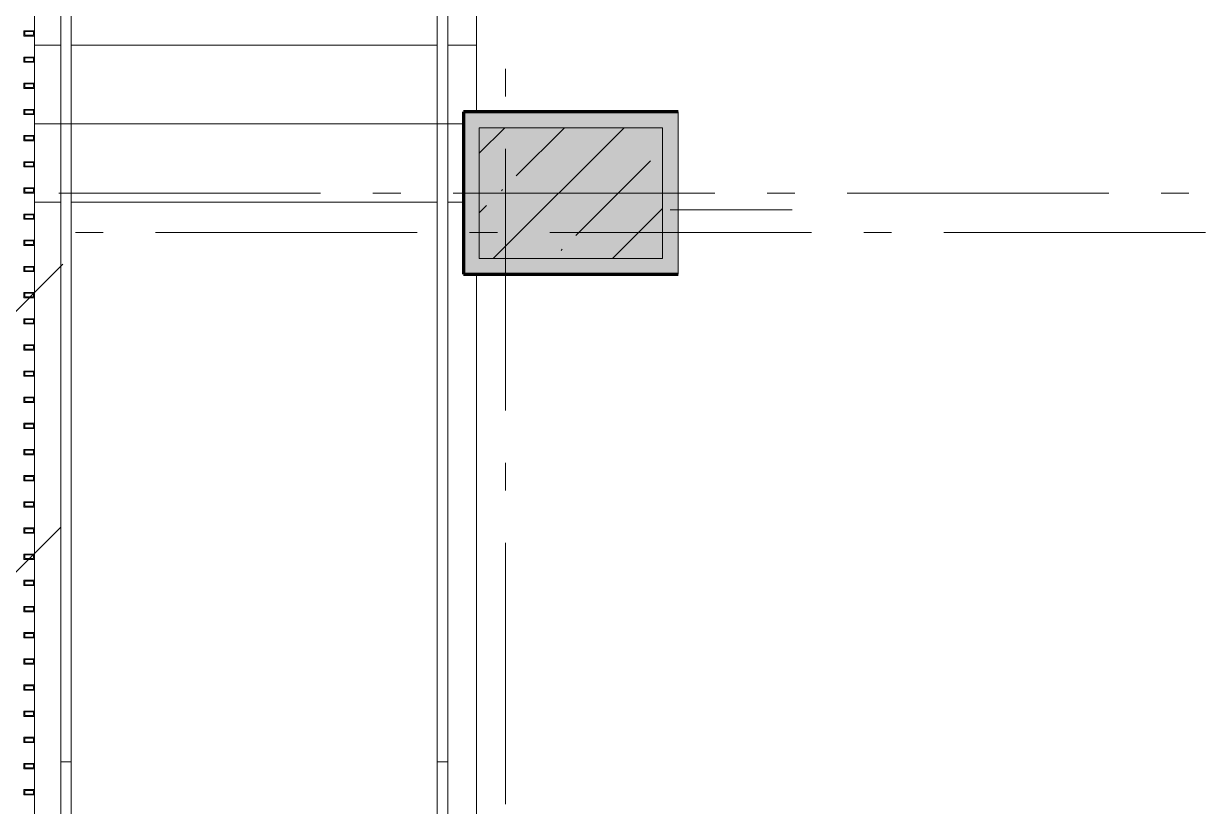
# Model space of a CAD drawing. Header units: millimetres. Extents: x -537608 to 253996, y -217170 to 186033.
# Drawn here: x -223017 to -218501, y 161127 to 164119 of the extents above; entities that cross this region are included whole.
import ezdxf

# ---------------------------------------------------------------- set-up
doc = ezdxf.new("R2010")
doc.units = ezdxf.units.MM
doc.layers.add('16) Лак 1.6м', color=160, linetype='Continuous', lineweight=90)
doc.layers.add('2) окраска коммуникации', color=152, linetype='Continuous', lineweight=30)
doc.layers.add('PDF _Геометрия', color=7, linetype='Continuous')
doc.layers.add('PDF _Сплошная заливка', color=7, linetype='Continuous', true_color=0xffffff)

msp = doc.modelspace()

# ---------------------------------------------------------------- hatches: boundary and pattern name
at = {"layer": '2) окраска коммуникации'}
h = msp.add_hatch(dxfattribs=at)
h.set_pattern_fill('ANSI31', color=5, scale=222)
h.set_pattern_definition([(45, (-258045.5, 58244.4), (-498.4042, 498.4042), [])])
edge = h.paths.add_edge_path()
edge.add_spline(control_points=[(-235816.1191, 159271.232), (-236159.4574, 159033.9082), (-238070.707, 158782.2879), (-238638.1634, 158432.2404), (-238105.9898, 157437.1958), (-235754.1232, 157437.1958), (-234964.4457, 157111.2328), (-232629.7463, 157197.0128), (-230260.7124, 156905.3617), (-229350.8658, 157179.8572), (-227823.0111, 157317.1047), (-227874.2427, 155408.2821), (-228097.4122, 152976.7837), (-227822.7426, 150724.7104), (-228269.0815, 149763.9784), (-227084.5653, 149112.0524), (-225299.2066, 148991.9613), (-224269.1925, 149077.7406), (-223393.6804, 150141.4089), (-223033.1746, 151942.7824), (-223033.1746, 154550.2232), (-224114.1503, 155620.6235), (-222534.7954, 157233.2822), (-223616.3097, 158108.2349), (-222328.7917, 159257.6825), (-224405.9872, 160750.2232), (-223221.471, 161659.5139), (-222637.7958, 162380.0636), (-222998.3466, 163910.6161), (-224371.6993, 165660.5215), (-222551.1261, 167750.2232), (-223117.6326, 168979.9453), (-222465.2915, 170352.4203), (-223735.6423, 171364.6211), (-222688.4609, 172325.3538), (-224215.7041, 173378.4158), (-222584.8491, 174510.7078), (-223546.1958, 175199.8757), (-221881.0047, 176020.4302), (-223048.3552, 176912.5392), (-223134.1899, 177993.3638), (-224026.8692, 177461.5296), (-225297.22, 177718.8682), (-226378.7358, 177221.3459), (-228541.766, 177135.5666), (-230052.4535, 177838.96), (-230103.9537, 176483.6406), (-230103.9537, 175397.7837), (-229211.2743, 175199.8757), (-230121.1209, 173498.5077), (-229039.6066, 172812.2698), (-230258.4573, 170776.7837), (-229761.2561, 169941.1373), (-230774.103, 168425.7837), (-229332.0829, 167750.2232), (-232123.453, 166650.2232), (-233452.141, 167750.2232), (-234104.4836, 166681.5095), (-235855.5078, 167750.2232), (-235443.0905, 165700.2452), (-235100.8307, 164170.835), (-235942.0098, 164546.6834), (-235461.3365, 162982.3976), (-236062.1774, 161973.2927), (-234156.6512, 161458.6141), (-236010.6772, 160206.231), (-235472.7808, 159508.5559), (-235816.1191, 159271.232)], knot_values=[0, 0, 0, 0, 1, 2, 3, 4, 5, 6, 7, 8, 9, 10, 11, 12, 13, 14, 15, 16, 17, 18, 19, 20, 21, 22, 23, 24, 25, 26, 27, 28, 29, 30, 31, 32, 33, 34, 35, 36, 37, 38, 39, 40, 41, 42, 43, 44, 45, 46, 47, 48, 49, 50, 51, 52, 53, 54, 55, 56, 57, 58, 59, 60, 61, 62, 63, 64, 65, 65, 65, 65], degree=3, periodic=0)
edge = h.paths.add_edge_path(flags=16)
edge.add_arc((-231889.6573, 159033.0748), 1468.0305, 125, 235, ccw=False)
edge.add_arc((-231607.6582, 161840.8916), 1959.6809, 125, 235, ccw=False)
edge.add_arc((-231767.132, 163405.6521), 965.4036, 67.5947015, 177.5947014, ccw=False)
edge.add_arc((-231443.7098, 163069.927), 1229.0586, -22.0771327, 87.9228672, ccw=False)
edge.add_arc((-231143.3293, 161410.3894), 1461.9881, -55, 55, ccw=False)
edge.add_arc((-231576.0596, 159327.8343), 1548.9823, -75.1576746, 34.8423253, ccw=False)
edge.add_arc((-231955.4787, 158374.0401), 947.5729, 215, 325, ccw=False)
edge = h.paths.add_edge_path(flags=16)
edge.add_arc((-225566.369, 153285.6185), 1536.9915, 125, 235, ccw=False)
edge.add_arc((-225538.421, 155843.592), 1585.7174, 125, 235, ccw=False)
edge.add_arc((-225137.7183, 159013.7421), 2284.3212, 125, 235, ccw=False)
edge.add_arc((-225658.2126, 162012.8119), 1376.867, 125, 235, ccw=False)
edge.add_arc((-225574.7307, 164105.3721), 1301.2124, 117.8493612, 227.8493611, ccw=False)
edge.add_arc((-225369.6285, 164519.2026), 1097.085, 27.818364, 137.8183639, ccw=False)
edge.add_arc((-225613.8121, 163296.7221), 2117.3814, -55, 55, ccw=False)
edge.add_arc((-225663.381, 159757.0156), 2203.8023, -55, 55, ccw=False)
edge.add_arc((-225163.6815, 156860.1623), 1332.6027, -55, 55, ccw=False)
edge.add_arc((-225407.0732, 154329.3545), 1756.9432, -55, 55, ccw=False)
edge.add_arc((-225725.9779, 153175.5991), 1357.0078, 237.8570658, 347.8570657, ccw=False)
edge = h.paths.add_edge_path(flags=16)
edge.add_arc((-226395.9174, 168135.9149), 1371.9136, 125, 235, ccw=False)
edge.add_arc((-226384.8551, 170399.3253), 1391.2002, 125, 235, ccw=False)
edge.add_arc((-226325.4529, 172763.3694), 1494.7648, 125, 235, ccw=False)
edge.add_arc((-225896.8545, 175145.79), 1730.4953, 112.00239, 222.0023899, ccw=False)
edge.add_arc((-226212.3841, 175253.0022), 1533.7869, -7.4686239, 102.531376, ccw=False)
edge.add_arc((-225760.6269, 173526.9207), 1863.7748, -55, 55, ccw=False)
edge.add_arc((-225829.2376, 170375.5045), 1983.3939, -55, 55, ccw=False)
edge.add_arc((-225610.4468, 168098.6002), 1126.7789, -74.6323479, 35.367652, ccw=False)
edge.add_arc((-226247.326, 167667.1454), 1142.021, 215, 325, ccw=False)
at = {"layer": 'PDF _Сплошная заливка', "true_color": 0xff7d7d, "transparency": 33554559}
for points in [[(-220576.1944, 163221.2523), (-220516.196, 163221.2523), (-220516.196, 163781.2528), (-220576.1944, 163781.2528), (-220576.1944, 163372.0366)], [(-220576.1944, 163161.2538), (-220516.196, 163161.2538), (-220516.196, 163221.2523), (-221276.195, 163221.2523), (-221276.195, 163161.2538)]]:
    msp.add_hatch(color=11, dxfattribs=at).paths.add_polyline_path(points)
at = {"layer": 'PDF _Сплошная заливка', "transparency": 33554559}
msp.add_hatch(color=256, dxfattribs=at).paths.add_polyline_path([(-221276.195, 163221.2523), (-220576.1944, 163221.2523), (-220576.1944, 163721.2521), (-221276.195, 163721.2521), (-221276.195, 163372.0366)])

# ---------------------------------------------------------------- linework, layer by layer
at = {"layer": '16) Лак 1.6м'}
for p, q in [((-220516.196, 163781.2528), (-221336.1957, 163781.2528)), ((-221336.1957, 163781.2528), (-221336.1957, 163161.2538)), ((-221336.1957, 163161.2538), (-220516.196, 163161.2538))]:
    msp.add_line(p, q, dxfattribs=at)
at = {"layer": 'PDF _Геометрия', "color": 9, "lineweight": 9, "true_color": 0xc0c0c0}
msp.add_line((-222976.1951, 157971.2537), (-222976.1951, 166571.2523), dxfattribs=at)
at = {"layer": 'PDF _Геометрия', "lineweight": 9}
for p, q in [((-222875.7942, 163736.2539), (-222875.7942, 166571.2523)), ((-222875.7942, 166571.2523), (-222875.7942, 163736.2539)), ((-222835.7945, 163736.2539), (-222835.7945, 166571.2523)), ((-222835.7945, 166571.2523), (-222835.7945, 163736.2539)), ((-221436.5943, 163736.2539), (-221436.5943, 166571.2523)), ((-221436.5943, 166571.2523), (-221436.5943, 163736.2539)), ((-221396.5946, 163736.2539), (-221396.5946, 166571.2523)), ((-221396.5946, 166571.2523), (-221396.5946, 163736.2539)), ((-223016.1948, 164071.2534), (-223016.1948, 164091.2522)), ((-223013.1957, 164088.2532), (-223013.1957, 164074.2525)), ((-222979.1942, 164074.2525), (-222979.1942, 164088.2532)), ((-222976.1951, 164091.2522), (-222976.1951, 164071.2534)), ((-223016.1948, 163971.2531), (-223016.1948, 163991.254)), ((-223013.1957, 163988.2528), (-223013.1957, 163974.2521)), ((-222979.1942, 163974.2521), (-222979.1942, 163988.2528)), ((-222976.1951, 163991.254), (-222976.1951, 163971.2531)), ((-223016.1948, 163871.2527), (-223016.1948, 163891.2536)), ((-223013.1957, 163888.2524), (-223013.1957, 163874.2539)), ((-222979.1942, 163874.2539), (-222979.1942, 163888.2524)), ((-222976.1951, 163891.2536), (-222976.1951, 163871.2527)), ((-223016.1948, 163771.2523), (-223016.1948, 163791.2532)), ((-223013.1957, 163788.252), (-223013.1957, 163774.2536)), ((-222979.1942, 163774.2536), (-222979.1942, 163788.252)), ((-222976.1951, 163791.2532), (-222976.1951, 163771.2523)), ((-221276.195, 163781.2528), (-221336.1957, 163781.2528)), ((-221336.1957, 163781.2528), (-221336.1957, 163161.2538)), ((-220576.1944, 163781.2528), (-221276.195, 163781.2528)), ((-220516.196, 163781.2528), (-220576.1944, 163781.2528)), ((-220516.196, 163221.2523), (-220516.196, 163781.2528)), ((-222835.7945, 163736.2539), (-222875.7942, 163736.2539)), ((-222875.7942, 161296.9231), (-222875.7942, 163736.2539)), ((-222875.7942, 163736.2539), (-222875.7942, 163176.2535)), ((-222835.7945, 163736.2539), (-222835.7945, 161296.9231)), ((-222835.7945, 163176.2535), (-222835.7945, 163736.2539)), ((-221396.5946, 163736.2539), (-221436.5943, 163736.2539)), ((-221436.5943, 161296.9231), (-221436.5943, 163736.2539)), ((-221436.5943, 163736.2539), (-221436.5943, 163176.2535)), ((-221396.5946, 163736.2539), (-221396.5946, 161296.9231)), ((-221396.5946, 163176.2535), (-221396.5946, 163736.2539)), ((-221276.195, 163624.1625), (-221179.1054, 163721.2521)), ((-221276.195, 163721.2521), (-221276.195, 163221.2523)), ((-220576.1944, 163721.2521), (-221276.195, 163721.2521)), ((-221222.9094, 163221.2523), (-220722.9096, 163721.2521)), ((-221134.733, 163537.5255), (-220951.0064, 163721.2521)), ((-220576.1944, 163221.2523), (-220576.1944, 163721.2521)), ((-223016.1948, 163671.2541), (-223016.1948, 163691.2529)), ((-223013.1957, 163688.2538), (-223013.1957, 163674.2531)), ((-222979.1942, 163674.2531), (-222979.1942, 163688.2538)), ((-222976.1951, 163691.2529), (-222976.1951, 163671.2541)), ((-223016.1948, 163571.2537), (-223016.1948, 163591.2524)), ((-223013.1957, 163588.2534), (-223013.1957, 163574.2528)), ((-222979.1942, 163574.2528), (-222979.1942, 163588.2534)), ((-222976.1951, 163591.2524), (-222976.1951, 163571.2537)), ((-220906.6362, 163309.4287), (-220621.512, 163594.5508)), ((-223016.1948, 163471.2533), (-223016.1948, 163491.2521)), ((-223013.1957, 163488.253), (-223013.1957, 163474.2524)), ((-222979.1942, 163474.2524), (-222979.1942, 163488.253)), ((-222976.1951, 163491.2521), (-222976.1951, 163471.2533)), ((-221191.7583, 163480.5024), (-221187.0175, 163485.2432)), ((-221276.195, 163396.0657), (-221248.7835, 163423.4771)), ((-220766.7114, 163221.2523), (-220576.1944, 163411.7693)), ((-220546.1951, 163407.0242), (-220080.0463, 163407.0242)), ((-223016.1948, 163372.0366), (-223016.1948, 163391.2539)), ((-223013.1957, 163388.2527), (-223013.1957, 163374.2541)), ((-222979.1942, 163374.2541), (-222979.1942, 163388.2527)), ((-222976.1951, 163391.2539), (-222976.1951, 163372.0366)), ((-223016.1948, 163271.2525), (-223016.1948, 163291.2535)), ((-223013.1957, 163288.2523), (-223013.1957, 163274.2538)), ((-222979.1942, 163274.2538), (-222979.1942, 163288.2523)), ((-222976.1951, 163291.2535), (-222976.1951, 163271.2525)), ((-221276.195, 163221.2523), (-220576.1944, 163221.2523)), ((-220963.6593, 163252.4034), (-220958.9185, 163257.1443)), ((-220516.196, 163161.2538), (-220516.196, 163221.2523)), ((-223016.1948, 163171.2522), (-223016.1948, 163191.2531)), ((-223013.1957, 163188.254), (-223013.1957, 163174.2533)), ((-222979.1942, 163174.2533), (-222979.1942, 163188.254)), ((-222976.1951, 163191.2531), (-222976.1951, 163171.2522)), ((-222875.7942, 163176.2535), (-222875.7942, 161386.923)), ((-222835.7945, 161386.923), (-222835.7945, 163176.2535)), ((-221436.5943, 163176.2535), (-221436.5943, 161386.923)), ((-221396.5946, 161386.923), (-221396.5946, 163176.2535)), ((-221336.1957, 163161.2538), (-221276.195, 163161.2538)), ((-221276.195, 163161.2538), (-220516.196, 163161.2538)), ((-223016.1948, 163071.2539), (-223016.1948, 163091.2527)), ((-223013.1957, 163088.2537), (-223013.1957, 163074.253)), ((-222979.1942, 163074.253), (-222979.1942, 163088.2537)), ((-222976.1951, 163091.2527), (-222976.1951, 163071.2539)), ((-223016.1948, 162971.2535), (-223016.1948, 162991.2523)), ((-222976.1951, 162991.2523), (-222976.1951, 162971.2535)), ((-223013.1957, 162988.2532), (-223013.1957, 162974.2526)), ((-222979.1942, 162974.2526), (-222979.1942, 162988.2532)), ((-223016.1948, 162871.2532), (-223016.1948, 162891.2541)), ((-223013.1957, 162888.2529), (-223013.1957, 162874.2522)), ((-222979.1942, 162874.2522), (-222979.1942, 162888.2529)), ((-222976.1951, 162891.2541), (-222976.1951, 162871.2532)), ((-223016.1948, 162771.2527), (-223016.1948, 162791.2537)), ((-223013.1957, 162788.2525), (-223013.1957, 162774.254)), ((-222979.1942, 162774.254), (-222979.1942, 162788.2525)), ((-222976.1951, 162791.2537), (-222976.1951, 162771.2527)), ((-223016.1948, 162671.2524), (-223016.1948, 162691.2533)), ((-223013.1957, 162688.2542), (-223013.1957, 162674.2536)), ((-222979.1942, 162674.2536), (-222979.1942, 162688.2542)), ((-222976.1951, 162691.2533), (-222976.1951, 162671.2524)), ((-223016.1948, 162571.2541), (-223016.1948, 162591.2529)), ((-223013.1957, 162588.2539), (-223013.1957, 162574.2532)), ((-222979.1942, 162574.2532), (-222979.1942, 162588.2539)), ((-222976.1951, 162591.2529), (-222976.1951, 162571.2541)), ((-223016.1948, 162471.2538), (-223016.1948, 162491.2525)), ((-223013.1957, 162488.2535), (-223013.1957, 162474.2529)), ((-222979.1942, 162474.2529), (-222979.1942, 162488.2535)), ((-222976.1951, 162491.2525), (-222976.1951, 162471.2538)), ((-223016.1948, 162371.2534), (-223016.1948, 162391.2543)), ((-223013.1957, 162388.2531), (-223013.1957, 162374.2524)), ((-222979.1942, 162374.2524), (-222979.1942, 162388.2531)), ((-222976.1951, 162391.2543), (-222976.1951, 162371.2534)), ((-223016.1948, 162271.253), (-223016.1948, 162291.2539)), ((-223013.1957, 162288.2527), (-223013.1957, 162274.2542)), ((-222979.1942, 162274.2542), (-222979.1942, 162288.2527)), ((-222976.1951, 162291.2539), (-222976.1951, 162271.253)), ((-223016.1948, 162171.2526), (-223016.1948, 162191.2535)), ((-223013.1957, 162188.2523), (-223013.1957, 162174.2538)), ((-222979.1942, 162174.2538), (-222979.1942, 162188.2523)), ((-222976.1951, 162191.2535), (-222976.1951, 162171.2526)), ((-223016.1948, 162071.2544), (-223016.1948, 162091.2532)), ((-223013.1957, 162088.2541), (-223013.1957, 162074.2534)), ((-222979.1942, 162074.2534), (-222979.1942, 162088.2541)), ((-222976.1951, 162091.2532), (-222976.1951, 162071.2544)), ((-223016.1948, 161971.254), (-223016.1948, 161991.2527)), ((-223013.1957, 161988.2537), (-223013.1957, 161974.2531)), ((-222979.1942, 161974.2531), (-222979.1942, 161988.2537)), ((-222976.1951, 161991.2527), (-222976.1951, 161971.254)), ((-223016.1948, 161871.2536), (-223016.1948, 161891.2524)), ((-223013.1957, 161888.2533), (-223013.1957, 161874.2527)), ((-222979.1942, 161874.2527), (-222979.1942, 161888.2533)), ((-222976.1951, 161891.2524), (-222976.1951, 161871.2536)), ((-223016.1948, 161771.2532), (-223016.1948, 161791.2542)), ((-223013.1957, 161788.253), (-223013.1957, 161774.2544)), ((-222979.1942, 161774.2544), (-222979.1942, 161788.253)), ((-222976.1951, 161791.2542), (-222976.1951, 161771.2532)), ((-223016.1948, 161671.2528), (-223016.1948, 161691.2538)), ((-223013.1957, 161688.2525), (-223013.1957, 161674.2541)), ((-222979.1942, 161674.2541), (-222979.1942, 161688.2525)), ((-222976.1951, 161691.2538), (-222976.1951, 161671.2528)), ((-223016.1948, 161571.2525), (-223016.1948, 161591.2534)), ((-222976.1951, 161591.2534), (-222976.1951, 161571.2525)), ((-223013.1957, 161588.2543), (-223013.1957, 161574.2536)), ((-222979.1942, 161574.2536), (-222979.1942, 161588.2543)), ((-223016.1948, 161471.2542), (-223016.1948, 161491.253)), ((-223013.1957, 161488.254), (-223013.1957, 161474.2533)), ((-222979.1942, 161474.2533), (-222979.1942, 161488.254)), ((-222976.1951, 161491.253), (-222976.1951, 161471.2542)), ((-223016.1948, 161371.2538), (-223016.1948, 161391.2526)), ((-223013.1957, 161388.2535), (-223013.1957, 161374.2529)), ((-222979.1942, 161374.2529), (-222979.1942, 161388.2535)), ((-222976.1951, 161391.2526), (-222976.1951, 161371.2538)), ((-222875.7942, 161386.923), (-222875.7942, 161296.9231)), ((-222835.7945, 161296.9231), (-222835.7945, 161386.923)), ((-221436.5943, 161386.923), (-221436.5943, 161296.9231)), ((-221396.5946, 161296.9231), (-221396.5946, 161386.923)), ((-223016.1948, 161271.2535), (-223016.1948, 161291.2544)), ((-223013.1957, 161288.2532), (-223013.1957, 161274.2525)), ((-222979.1942, 161274.2525), (-222979.1942, 161288.2532)), ((-222976.1951, 161291.2544), (-222976.1951, 161271.2535)), ((-222875.7942, 157996.9234), (-222875.7942, 161296.9231)), ((-222875.7942, 161296.9231), (-222875.7942, 157996.9234)), ((-222835.7945, 161296.9231), (-222875.7942, 161296.9231)), ((-222835.7945, 161296.9231), (-222835.7945, 157996.9234)), ((-222835.7945, 157996.9234), (-222835.7945, 161296.9231)), ((-221436.5943, 157996.9234), (-221436.5943, 161296.9231)), ((-221436.5943, 161296.9231), (-221436.5943, 157996.9234)), ((-221396.5946, 161296.9231), (-221436.5943, 161296.9231)), ((-221396.5946, 161296.9231), (-221396.5946, 157996.9234)), ((-221396.5946, 157996.9234), (-221396.5946, 161296.9231)), ((-223016.1948, 161171.253), (-223016.1948, 161191.254)), ((-223013.1957, 161188.2528), (-223013.1957, 161174.2543)), ((-222979.1942, 161174.2543), (-222979.1942, 161188.2528)), ((-222976.1951, 161191.254), (-222976.1951, 161171.253))]:
    msp.add_line(p, q, dxfattribs=at)
at = {"layer": 'PDF _Геометрия', "color": 253, "lineweight": 9, "true_color": 0xaaaaaa}
for p, q in [((-221286.1954, 164336.2519), (-221286.1954, 164036.2529)), ((-222976.1951, 164036.2529), (-222875.7942, 164036.2529)), ((-222875.7942, 164036.2529), (-222976.1951, 164036.2529)), ((-222835.7945, 164036.2529), (-221436.5943, 164036.2529)), ((-221436.5943, 164036.2529), (-222835.7945, 164036.2529)), ((-221396.5946, 164036.2529), (-221286.1954, 164036.2529)), ((-221286.1954, 164036.2529), (-221396.5946, 164036.2529)), ((-221286.1954, 164036.2529), (-221286.1954, 163781.2528)), ((-221176.1946, 163840.8293), (-221176.1946, 163946.662)), ((-222976.1951, 163736.2539), (-222875.7942, 163736.2539)), ((-222875.7942, 163736.2539), (-222976.1951, 163736.2539)), ((-222835.7945, 163736.2539), (-221436.5943, 163736.2539)), ((-221436.5943, 163736.2539), (-222835.7945, 163736.2539)), ((-221396.5946, 163736.2539), (-221336.1957, 163736.2539)), ((-221336.1957, 163736.2539), (-221396.5946, 163736.2539)), ((-221176.1946, 162640.829), (-221176.1946, 163640.8307)), ((-222882.4231, 163471.2533), (-221882.4236, 163471.2533)), ((-221682.4229, 163471.2533), (-221576.5901, 163471.2533)), ((-221376.5893, 163471.2533), (-220376.5898, 163471.2533)), ((-220176.5891, 163471.2533), (-220070.7563, 163471.2533)), ((-219870.7577, 163471.2533), (-218870.756, 163471.2533)), ((-218670.7574, 163471.2533), (-218564.9247, 163471.2533)), ((-222875.7942, 163436.2527), (-222976.1951, 163436.2527)), ((-221436.5943, 163436.2527), (-222835.7945, 163436.2527)), ((-221336.1957, 163436.2527), (-221396.5946, 163436.2527)), ((-222712.9642, 163321.2527), (-222818.797, 163321.2527)), ((-221512.9639, 163321.2527), (-222512.9634, 163321.2527)), ((-221207.1304, 163321.2527), (-221312.9631, 163321.2527)), ((-220007.1301, 163321.2527), (-221007.1296, 163321.2527)), ((-219701.2966, 163321.2527), (-219807.1315, 163321.2527)), ((-218501.2984, 163321.2527), (-219501.2979, 163321.2527)), ((-221286.1954, 160996.9241), (-221286.1954, 163161.2538)), ((-221176.1946, 162334.9976), (-221176.1946, 162440.8304)), ((-221176.1946, 161134.9973), (-221176.1946, 162134.9969))]:
    msp.add_line(p, q, dxfattribs=at)
at = {"layer": 'PDF _Геометрия', "lineweight": 20}
for p, q in [((-223016.1948, 164091.2522), (-223016.1948, 164071.2534)), ((-222976.1951, 164091.2522), (-223016.1948, 164091.2522)), ((-223013.1957, 164074.2525), (-223013.1957, 164088.2532)), ((-223013.1957, 164088.2532), (-222979.1942, 164088.2532)), ((-222979.1942, 164074.2525), (-223013.1957, 164074.2525)), ((-222979.1942, 164088.2532), (-222979.1942, 164074.2525)), ((-222976.1951, 164071.2534), (-222976.1951, 164091.2522)), ((-223016.1948, 164071.2534), (-222976.1951, 164071.2534)), ((-223016.1948, 163991.254), (-223016.1948, 163971.2531)), ((-222976.1951, 163991.254), (-223016.1948, 163991.254)), ((-223013.1957, 163974.2521), (-223013.1957, 163988.2528)), ((-223013.1957, 163988.2528), (-222979.1942, 163988.2528)), ((-222979.1942, 163988.2528), (-222979.1942, 163974.2521)), ((-222976.1951, 163971.2531), (-222976.1951, 163991.254)), ((-223016.1948, 163971.2531), (-222976.1951, 163971.2531)), ((-222979.1942, 163974.2521), (-223013.1957, 163974.2521)), ((-223016.1948, 163891.2536), (-223016.1948, 163871.2527)), ((-222976.1951, 163891.2536), (-223016.1948, 163891.2536)), ((-223016.1948, 163871.2527), (-222976.1951, 163871.2527)), ((-223013.1957, 163874.2539), (-223013.1957, 163888.2524)), ((-223013.1957, 163888.2524), (-222979.1942, 163888.2524)), ((-222979.1942, 163874.2539), (-223013.1957, 163874.2539)), ((-222979.1942, 163888.2524), (-222979.1942, 163874.2539)), ((-222976.1951, 163871.2527), (-222976.1951, 163891.2536)), ((-223016.1948, 163791.2532), (-223016.1948, 163771.2523)), ((-222976.1951, 163791.2532), (-223016.1948, 163791.2532)), ((-223016.1948, 163771.2523), (-222976.1951, 163771.2523)), ((-223013.1957, 163774.2536), (-223013.1957, 163788.252)), ((-223013.1957, 163788.252), (-222979.1942, 163788.252)), ((-222979.1942, 163774.2536), (-223013.1957, 163774.2536)), ((-222979.1942, 163788.252), (-222979.1942, 163774.2536)), ((-222976.1951, 163771.2523), (-222976.1951, 163791.2532)), ((-223016.1948, 163691.2529), (-223016.1948, 163671.2541)), ((-222976.1951, 163691.2529), (-223016.1948, 163691.2529)), ((-223016.1948, 163671.2541), (-222976.1951, 163671.2541)), ((-223013.1957, 163674.2531), (-223013.1957, 163688.2538)), ((-223013.1957, 163688.2538), (-222979.1942, 163688.2538)), ((-222979.1942, 163674.2531), (-223013.1957, 163674.2531)), ((-222979.1942, 163688.2538), (-222979.1942, 163674.2531)), ((-222976.1951, 163671.2541), (-222976.1951, 163691.2529)), ((-223016.1948, 163591.2524), (-223016.1948, 163571.2537)), ((-222976.1951, 163591.2524), (-223016.1948, 163591.2524)), ((-223013.1957, 163574.2528), (-223013.1957, 163588.2534)), ((-223013.1957, 163588.2534), (-222979.1942, 163588.2534)), ((-222979.1942, 163588.2534), (-222979.1942, 163574.2528)), ((-222976.1951, 163571.2537), (-222976.1951, 163591.2524)), ((-223016.1948, 163571.2537), (-222976.1951, 163571.2537)), ((-222979.1942, 163574.2528), (-223013.1957, 163574.2528)), ((-223016.1948, 163491.2521), (-223016.1948, 163471.2533)), ((-222976.1951, 163491.2521), (-223016.1948, 163491.2521)), ((-223013.1957, 163474.2524), (-223013.1957, 163488.253)), ((-223013.1957, 163488.253), (-222979.1942, 163488.253)), ((-222979.1942, 163488.253), (-222979.1942, 163474.2524)), ((-222976.1951, 163471.2533), (-222976.1951, 163491.2521)), ((-223016.1948, 163471.2533), (-222976.1951, 163471.2533)), ((-222979.1942, 163474.2524), (-223013.1957, 163474.2524)), ((-223016.1948, 163391.2539), (-223016.1948, 163371.2529)), ((-222976.1951, 163391.2539), (-223016.1948, 163391.2539)), ((-223016.1948, 163371.2529), (-222976.1951, 163371.2529)), ((-223013.1957, 163374.2541), (-223013.1957, 163388.2527)), ((-223013.1957, 163388.2527), (-222979.1942, 163388.2527)), ((-222979.1942, 163374.2541), (-223013.1957, 163374.2541)), ((-222979.1942, 163388.2527), (-222979.1942, 163374.2541)), ((-222976.1951, 163371.2529), (-222976.1951, 163391.2539)), ((-223016.1948, 163291.2535), (-223016.1948, 163271.2525)), ((-222976.1951, 163291.2535), (-223016.1948, 163291.2535)), ((-223016.1948, 163271.2525), (-222976.1951, 163271.2525)), ((-223013.1957, 163274.2538), (-223013.1957, 163288.2523)), ((-223013.1957, 163288.2523), (-222979.1942, 163288.2523)), ((-222979.1942, 163274.2538), (-223013.1957, 163274.2538)), ((-222979.1942, 163288.2523), (-222979.1942, 163274.2538)), ((-222976.1951, 163271.2525), (-222976.1951, 163291.2535)), ((-223016.1948, 163191.2531), (-223016.1948, 163171.2522)), ((-222976.1951, 163191.2531), (-223016.1948, 163191.2531)), ((-223016.1948, 163171.2522), (-222976.1951, 163171.2522)), ((-223013.1957, 163174.2533), (-223013.1957, 163188.254)), ((-223013.1957, 163188.254), (-222979.1942, 163188.254)), ((-222979.1942, 163174.2533), (-223013.1957, 163174.2533)), ((-222979.1942, 163188.254), (-222979.1942, 163174.2533)), ((-222976.1951, 163171.2522), (-222976.1951, 163191.2531)), ((-223016.1948, 163091.2527), (-223016.1948, 163071.2539)), ((-222976.1951, 163091.2527), (-223016.1948, 163091.2527)), ((-223013.1957, 163074.253), (-223013.1957, 163088.2537)), ((-223013.1957, 163088.2537), (-222979.1942, 163088.2537)), ((-222979.1942, 163088.2537), (-222979.1942, 163074.253)), ((-222976.1951, 163071.2539), (-222976.1951, 163091.2527)), ((-223016.1948, 163071.2539), (-222976.1951, 163071.2539)), ((-222979.1942, 163074.253), (-223013.1957, 163074.253)), ((-223016.1948, 162991.2523), (-223016.1948, 162971.2535)), ((-222976.1951, 162991.2523), (-223016.1948, 162991.2523)), ((-222976.1951, 162971.2535), (-222976.1951, 162991.2523)), ((-223016.1948, 162971.2535), (-222976.1951, 162971.2535)), ((-223013.1957, 162974.2526), (-223013.1957, 162988.2532)), ((-223013.1957, 162988.2532), (-222979.1942, 162988.2532)), ((-222979.1942, 162974.2526), (-223013.1957, 162974.2526)), ((-222979.1942, 162988.2532), (-222979.1942, 162974.2526)), ((-223016.1948, 162891.2541), (-223016.1948, 162871.2532)), ((-222976.1951, 162891.2541), (-223016.1948, 162891.2541)), ((-223016.1948, 162871.2532), (-222976.1951, 162871.2532)), ((-223013.1957, 162874.2522), (-223013.1957, 162888.2529)), ((-223013.1957, 162888.2529), (-222979.1942, 162888.2529)), ((-222979.1942, 162874.2522), (-223013.1957, 162874.2522)), ((-222979.1942, 162888.2529), (-222979.1942, 162874.2522)), ((-222976.1951, 162871.2532), (-222976.1951, 162891.2541)), ((-223016.1948, 162791.2537), (-223016.1948, 162771.2527)), ((-222976.1951, 162791.2537), (-223016.1948, 162791.2537)), ((-223016.1948, 162771.2527), (-222976.1951, 162771.2527)), ((-223013.1957, 162774.254), (-223013.1957, 162788.2525)), ((-223013.1957, 162788.2525), (-222979.1942, 162788.2525)), ((-222979.1942, 162774.254), (-223013.1957, 162774.254)), ((-222979.1942, 162788.2525), (-222979.1942, 162774.254)), ((-222976.1951, 162771.2527), (-222976.1951, 162791.2537)), ((-223016.1948, 162691.2533), (-223016.1948, 162671.2524)), ((-222976.1951, 162691.2533), (-223016.1948, 162691.2533)), ((-223013.1957, 162674.2536), (-223013.1957, 162688.2542)), ((-223013.1957, 162688.2542), (-222979.1942, 162688.2542)), ((-222979.1942, 162674.2536), (-223013.1957, 162674.2536)), ((-222979.1942, 162688.2542), (-222979.1942, 162674.2536)), ((-222976.1951, 162671.2524), (-222976.1951, 162691.2533)), ((-223016.1948, 162671.2524), (-222976.1951, 162671.2524)), ((-223016.1948, 162591.2529), (-223016.1948, 162571.2541)), ((-222976.1951, 162591.2529), (-223016.1948, 162591.2529)), ((-223013.1957, 162574.2532), (-223013.1957, 162588.2539)), ((-223013.1957, 162588.2539), (-222979.1942, 162588.2539)), ((-222979.1942, 162588.2539), (-222979.1942, 162574.2532)), ((-222976.1951, 162571.2541), (-222976.1951, 162591.2529)), ((-223016.1948, 162571.2541), (-222976.1951, 162571.2541)), ((-222979.1942, 162574.2532), (-223013.1957, 162574.2532)), ((-223016.1948, 162491.2525), (-223016.1948, 162471.2538)), ((-222976.1951, 162491.2525), (-223016.1948, 162491.2525)), ((-223016.1948, 162471.2538), (-222976.1951, 162471.2538)), ((-223013.1957, 162474.2529), (-223013.1957, 162488.2535)), ((-223013.1957, 162488.2535), (-222979.1942, 162488.2535)), ((-222979.1942, 162474.2529), (-223013.1957, 162474.2529)), ((-222979.1942, 162488.2535), (-222979.1942, 162474.2529)), ((-222976.1951, 162471.2538), (-222976.1951, 162491.2525)), ((-223016.1948, 162391.2543), (-223016.1948, 162371.2534)), ((-222976.1951, 162391.2543), (-223016.1948, 162391.2543)), ((-223016.1948, 162371.2534), (-222976.1951, 162371.2534)), ((-223013.1957, 162374.2524), (-223013.1957, 162388.2531)), ((-223013.1957, 162388.2531), (-222979.1942, 162388.2531)), ((-222979.1942, 162374.2524), (-223013.1957, 162374.2524)), ((-222979.1942, 162388.2531), (-222979.1942, 162374.2524)), ((-222976.1951, 162371.2534), (-222976.1951, 162391.2543)), ((-223016.1948, 162291.2539), (-223016.1948, 162271.253)), ((-222976.1951, 162291.2539), (-223016.1948, 162291.2539)), ((-223016.1948, 162271.253), (-222976.1951, 162271.253)), ((-223013.1957, 162274.2542), (-223013.1957, 162288.2527)), ((-223013.1957, 162288.2527), (-222979.1942, 162288.2527)), ((-222979.1942, 162274.2542), (-223013.1957, 162274.2542)), ((-222979.1942, 162288.2527), (-222979.1942, 162274.2542)), ((-222976.1951, 162271.253), (-222976.1951, 162291.2539)), ((-223016.1948, 162191.2535), (-223016.1948, 162171.2526)), ((-222976.1951, 162191.2535), (-223016.1948, 162191.2535)), ((-223013.1957, 162174.2538), (-223013.1957, 162188.2523)), ((-223013.1957, 162188.2523), (-222979.1942, 162188.2523)), ((-222979.1942, 162188.2523), (-222979.1942, 162174.2538)), ((-222976.1951, 162171.2526), (-222976.1951, 162191.2535)), ((-223016.1948, 162171.2526), (-222976.1951, 162171.2526)), ((-222979.1942, 162174.2538), (-223013.1957, 162174.2538)), ((-223016.1948, 162091.2532), (-223016.1948, 162071.2544)), ((-222976.1951, 162091.2532), (-223016.1948, 162091.2532)), ((-223013.1957, 162074.2534), (-223013.1957, 162088.2541)), ((-223013.1957, 162088.2541), (-222979.1942, 162088.2541)), ((-222979.1942, 162088.2541), (-222979.1942, 162074.2534)), ((-222976.1951, 162071.2544), (-222976.1951, 162091.2532)), ((-223016.1948, 162071.2544), (-222976.1951, 162071.2544)), ((-222979.1942, 162074.2534), (-223013.1957, 162074.2534)), ((-223016.1948, 161991.2527), (-223016.1948, 161971.254)), ((-222976.1951, 161991.2527), (-223016.1948, 161991.2527)), ((-223016.1948, 161971.254), (-222976.1951, 161971.254)), ((-223013.1957, 161974.2531), (-223013.1957, 161988.2537)), ((-223013.1957, 161988.2537), (-222979.1942, 161988.2537)), ((-222979.1942, 161974.2531), (-223013.1957, 161974.2531)), ((-222979.1942, 161988.2537), (-222979.1942, 161974.2531)), ((-222976.1951, 161971.254), (-222976.1951, 161991.2527)), ((-223016.1948, 161891.2524), (-223016.1948, 161871.2536)), ((-222976.1951, 161891.2524), (-223016.1948, 161891.2524)), ((-223016.1948, 161871.2536), (-222976.1951, 161871.2536)), ((-223013.1957, 161874.2527), (-223013.1957, 161888.2533)), ((-223013.1957, 161888.2533), (-222979.1942, 161888.2533)), ((-222979.1942, 161874.2527), (-223013.1957, 161874.2527)), ((-222979.1942, 161888.2533), (-222979.1942, 161874.2527)), ((-222976.1951, 161871.2536), (-222976.1951, 161891.2524)), ((-223016.1948, 161791.2542), (-223016.1948, 161771.2532)), ((-222976.1951, 161791.2542), (-223016.1948, 161791.2542)), ((-223016.1948, 161771.2532), (-222976.1951, 161771.2532)), ((-223013.1957, 161774.2544), (-223013.1957, 161788.253)), ((-223013.1957, 161788.253), (-222979.1942, 161788.253)), ((-222979.1942, 161774.2544), (-223013.1957, 161774.2544)), ((-222979.1942, 161788.253), (-222979.1942, 161774.2544)), ((-222976.1951, 161771.2532), (-222976.1951, 161791.2542)), ((-223016.1948, 161691.2538), (-223016.1948, 161671.2528)), ((-222976.1951, 161691.2538), (-223016.1948, 161691.2538)), ((-223013.1957, 161674.2541), (-223013.1957, 161688.2525)), ((-223013.1957, 161688.2525), (-222979.1942, 161688.2525)), ((-222979.1942, 161688.2525), (-222979.1942, 161674.2541)), ((-222976.1951, 161671.2528), (-222976.1951, 161691.2538)), ((-223016.1948, 161671.2528), (-222976.1951, 161671.2528)), ((-222979.1942, 161674.2541), (-223013.1957, 161674.2541)), ((-223016.1948, 161591.2534), (-223016.1948, 161571.2525)), ((-222976.1951, 161591.2534), (-223016.1948, 161591.2534)), ((-222976.1951, 161571.2525), (-222976.1951, 161591.2534)), ((-223016.1948, 161571.2525), (-222976.1951, 161571.2525)), ((-223013.1957, 161574.2536), (-223013.1957, 161588.2543)), ((-223013.1957, 161588.2543), (-222979.1942, 161588.2543)), ((-222979.1942, 161574.2536), (-223013.1957, 161574.2536)), ((-222979.1942, 161588.2543), (-222979.1942, 161574.2536)), ((-223016.1948, 161491.253), (-223016.1948, 161471.2542)), ((-222976.1951, 161491.253), (-223016.1948, 161491.253)), ((-223016.1948, 161471.2542), (-222976.1951, 161471.2542)), ((-223013.1957, 161474.2533), (-223013.1957, 161488.254)), ((-223013.1957, 161488.254), (-222979.1942, 161488.254)), ((-222979.1942, 161474.2533), (-223013.1957, 161474.2533)), ((-222979.1942, 161488.254), (-222979.1942, 161474.2533)), ((-222976.1951, 161471.2542), (-222976.1951, 161491.253)), ((-223016.1948, 161391.2526), (-223016.1948, 161371.2538)), ((-222976.1951, 161391.2526), (-223016.1948, 161391.2526)), ((-223016.1948, 161371.2538), (-222976.1951, 161371.2538)), ((-223013.1957, 161374.2529), (-223013.1957, 161388.2535)), ((-223013.1957, 161388.2535), (-222979.1942, 161388.2535)), ((-222979.1942, 161374.2529), (-223013.1957, 161374.2529)), ((-222979.1942, 161388.2535), (-222979.1942, 161374.2529)), ((-222976.1951, 161371.2538), (-222976.1951, 161391.2526)), ((-223016.1948, 161291.2544), (-223016.1948, 161271.2535)), ((-222976.1951, 161291.2544), (-223016.1948, 161291.2544)), ((-223013.1957, 161274.2525), (-223013.1957, 161288.2532)), ((-223013.1957, 161288.2532), (-222979.1942, 161288.2532)), ((-222979.1942, 161274.2525), (-223013.1957, 161274.2525)), ((-222979.1942, 161288.2532), (-222979.1942, 161274.2525)), ((-222976.1951, 161271.2535), (-222976.1951, 161291.2544)), ((-223016.1948, 161271.2535), (-222976.1951, 161271.2535)), ((-223016.1948, 161191.254), (-223016.1948, 161171.253)), ((-222976.1951, 161191.254), (-223016.1948, 161191.254)), ((-223013.1957, 161174.2543), (-223013.1957, 161188.2528)), ((-223013.1957, 161188.2528), (-222979.1942, 161188.2528)), ((-222979.1942, 161188.2528), (-222979.1942, 161174.2543)), ((-222976.1951, 161171.253), (-222976.1951, 161191.254)), ((-223016.1948, 161171.253), (-222976.1951, 161171.253)), ((-222979.1942, 161174.2543), (-223013.1957, 161174.2543))]:
    msp.add_line(p, q, dxfattribs=at)
at = {"layer": 'PDF _Сплошная заливка', "color": 11, "lineweight": 35, "true_color": 0xff7d7d, "transparency": 33554559}
for points in [[(-221276.195, 163161.2538), (-221276.195, 163781.2528), (-221336.1957, 163161.2538), (-221336.1957, 163781.2528)], [(-220576.1944, 163721.2521), (-220576.1944, 163781.2528), (-221276.195, 163721.2521), (-221276.195, 163781.2528)]]:
    msp.add_solid(points, dxfattribs=at)

doc.saveas('drawing.dxf')
